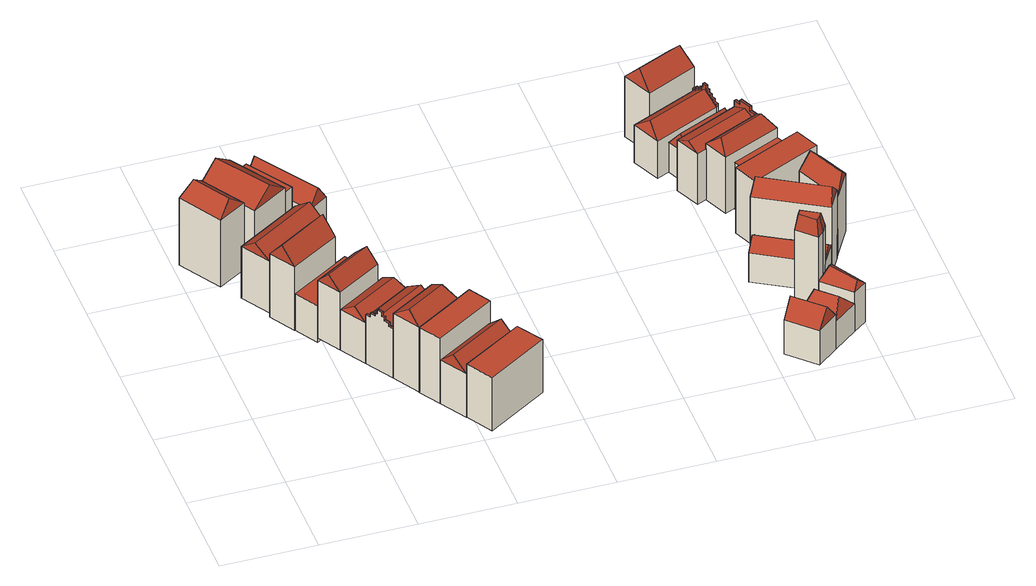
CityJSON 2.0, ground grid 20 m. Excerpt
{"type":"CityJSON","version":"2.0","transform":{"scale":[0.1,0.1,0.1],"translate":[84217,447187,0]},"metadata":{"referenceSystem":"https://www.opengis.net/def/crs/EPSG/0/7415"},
"CityObjects":{
"building1":{"type":"Building","geometry":[{"type":"Solid","lod":"2","boundaries":[[[[0,1,2,3]],[[2,1,4,5]],[[0,3,6,7]],[[3,2,5,6]],[[1,0,7,4]],[[7,6,8,9]],[[6,5,8]],[[5,4,9,8]],[[4,7,9]]]],"semantics":{"surfaces":[{"type":"GroundSurface"},{"type":"WallSurface"},{"type":"RoofSurface"}],"values":[[0,1,1,1,1,2,2,2,2]]}}]},
"building2":{"type":"Building","geometry":[{"type":"Solid","lod":"2","boundaries":[[[[10,11,12,13]],[[12,11,14,15]],[[10,13,16,17]],[[13,12,15,16]],[[11,10,17,14]],[[17,16,18,19]],[[16,15,18]],[[15,14,19,18]],[[14,17,19]]]],"semantics":{"surfaces":[{"type":"GroundSurface"},{"type":"WallSurface"},{"type":"RoofSurface"}],"values":[[0,1,1,1,1,2,2,2,2]]}}]},
"building3":{"type":"Building","geometry":[{"type":"Solid","lod":"2","boundaries":[[[[20,21,22,23]],[[22,21,24,25]],[[20,23,26,27]],[[23,22,25,26]],[[21,20,27,24]],[[27,26,28,29]],[[26,25,28]],[[25,24,29,28]],[[24,27,29]]]],"semantics":{"surfaces":[{"type":"GroundSurface"},{"type":"WallSurface"},{"type":"RoofSurface"}],"values":[[0,1,1,1,1,2,2,2,2]]}}]},
"building4":{"type":"Building","geometry":[{"type":"Solid","lod":"2","boundaries":[[[[1,30,31,32]],[[31,30,33,34]],[[1,32,35,36]],[[32,31,34,35]],[[30,1,36,33]],[[36,35,37,38]],[[35,34,37]],[[34,33,38,37]],[[33,36,38]]]],"semantics":{"surfaces":[{"type":"GroundSurface"},{"type":"WallSurface"},{"type":"RoofSurface"}],"values":[[0,1,1,1,1,2,2,2,2]]}}]},
"building5":{"type":"Building","geometry":[{"type":"Solid","lod":"2","boundaries":[[[[39,40,41,42]],[[41,40,43,44]],[[39,42,45,46]],[[42,41,44,45]],[[40,39,46,43]],[[46,45,47,48]],[[45,44,47]],[[44,43,48,47]],[[43,46,48]]]],"semantics":{"surfaces":[{"type":"GroundSurface"},{"type":"WallSurface"},{"type":"RoofSurface"}],"values":[[0,1,1,1,1,2,2,2,2]]}}]},
"building6":{"type":"Building","geometry":[{"type":"Solid","lod":"2","boundaries":[[[[49,50,51,52]],[[53,54,55,56]],[[51,50,56,55]],[[49,52,54,53]],[[52,51,55,54]],[[50,49,53,56]]]],"semantics":{"surfaces":[{"type":"GroundSurface"},{"type":"RoofSurface"},{"type":"WallSurface"}],"values":[[0,1,2,2,2,2]]}}]},
"building7":{"type":"Building","geometry":[{"type":"Solid","lod":"2","boundaries":[[[[57,58,59,41]],[[59,58,60,61]],[[57,41,62,63]],[[41,59,61,62]],[[58,57,63,60]],[[63,62,64,65]],[[62,61,64]],[[61,60,65,64]],[[60,63,65]]]],"semantics":{"surfaces":[{"type":"GroundSurface"},{"type":"WallSurface"},{"type":"RoofSurface"}],"values":[[0,1,1,1,1,2,2,2,2]]}}]},
"building8":{"type":"Building","geometry":[{"type":"Solid","lod":"2","boundaries":[[[[66,67,68,69]],[[68,67,70,71]],[[66,69,72,73]],[[67,66,73,70]],[[73,72,74,75]],[[71,70,75,74]],[[70,73,75]],[[74,72,76,77,78,79,80,81,82,83,84,85,86,87,88,89,71]],[[90,91,92,93,94,95,96,97,98,99,100,101,102,103,104,105,59,106]],[[81,80,100,99]],[[89,88,92,91]],[[82,81,99,98]],[[71,89,91,90]],[[68,71,90,106]],[[83,82,98,97]],[[69,68,106,59]],[[76,72,105,104]],[[72,69,59,105]],[[84,83,97,96]],[[77,76,104,103]],[[85,84,96,95]],[[78,77,103,102]],[[86,85,95,94]],[[79,78,102,101]],[[87,86,94,93]],[[80,79,101,100]],[[88,87,93,92]]]],"semantics":{"surfaces":[{"type":"GroundSurface"},{"type":"WallSurface"},{"type":"RoofSurface"}],"values":[[0,1,1,1,2,2,2,2,1,2,2,2,2,1,2,0,2,1,2,2,2,2,2,2,2,2,2]]}}]},
"building9":{"type":"Building","geometry":[{"type":"Solid","lod":"2","boundaries":[[[[107,108,109,110]],[[111,112,113,114]],[[109,108,114,113]],[[107,110,112,111]],[[110,109,113,112]],[[108,107,111,114]]]],"semantics":{"surfaces":[{"type":"GroundSurface"},{"type":"RoofSurface"},{"type":"WallSurface"}],"values":[[0,1,2,2,2,2]]}}]},
"building10":{"type":"Building","geometry":[{"type":"Solid","lod":"2","boundaries":[[[[115,116,117,106]],[[117,116,118,119]],[[115,106,120,121]],[[106,117,119,120]],[[116,115,121,118]],[[121,120,122,123]],[[120,119,122]],[[119,118,123,122]],[[118,121,123]]]],"semantics":{"surfaces":[{"type":"GroundSurface"},{"type":"WallSurface"},{"type":"RoofSurface"}],"values":[[0,1,1,1,1,2,2,2,2]]}}]},
"building11":{"type":"Building","geometry":[{"type":"Solid","lod":"2","boundaries":[[[[124,125,126,127]],[[128,119,129,130]],[[126,125,130,129]],[[124,127,119,128]],[[127,126,129,119]],[[125,124,128,130]]]],"semantics":{"surfaces":[{"type":"GroundSurface"},{"type":"RoofSurface"},{"type":"WallSurface"}],"values":[[0,1,2,2,2,2]]}}]},
"building12":{"type":"Building","geometry":[{"type":"Solid","lod":"2","boundaries":[[[[131,132,133,134]],[[133,132,135,136]],[[131,134,137,138]],[[134,133,136,137]],[[132,131,138,135]],[[138,137,139,140]],[[137,136,139]],[[136,135,140,139]],[[135,138,140]]]],"semantics":{"surfaces":[{"type":"GroundSurface"},{"type":"WallSurface"},{"type":"RoofSurface"}],"values":[[0,1,1,1,1,2,2,2,2]]}}]},
"building13":{"type":"Building","geometry":[{"type":"Solid","lod":"2","boundaries":[[[[141,142,143,126]],[[143,142,144,145]],[[141,126,146,147]],[[126,143,145,146]],[[142,141,147,144]],[[147,146,148,149]],[[146,145,148]],[[145,144,149,148]],[[144,147,149]]]],"semantics":{"surfaces":[{"type":"GroundSurface"},{"type":"WallSurface"},{"type":"RoofSurface"}],"values":[[0,1,1,1,1,2,2,2,2]]}}]},
"building14":{"type":"Building","geometry":[{"type":"Solid","lod":"2","boundaries":[[[[150,151,152,153]],[[154,155,156,157]],[[152,151,157,156]],[[150,153,155,154]],[[153,152,156,155]],[[151,150,154,157]]]],"semantics":{"surfaces":[{"type":"GroundSurface"},{"type":"RoofSurface"},{"type":"WallSurface"}],"values":[[0,1,2,2,2,2]]}}]},
"building15":{"type":"Building","geometry":[{"type":"Solid","lod":"2","boundaries":[[[[158,159,160,161]],[[160,159,162,163]],[[158,161,164,165]],[[161,160,163,164]],[[159,158,165,162]],[[165,164,166,167]],[[164,163,166]],[[163,162,167,166]],[[162,165,167]]]],"semantics":{"surfaces":[{"type":"GroundSurface"},{"type":"WallSurface"},{"type":"RoofSurface"}],"values":[[0,1,1,1,1,2,2,2,2]]}}]},
"building16":{"type":"Building","geometry":[{"type":"Solid","lod":"2","boundaries":[[[[168,169,170,171]],[[170,169,172,173]],[[168,171,174,175]],[[171,170,173,174]],[[169,168,175,172]],[[175,174,176,177]],[[174,173,176]],[[173,172,177,176]],[[172,175,177]]]],"semantics":{"surfaces":[{"type":"GroundSurface"},{"type":"WallSurface"},{"type":"RoofSurface"}],"values":[[0,1,1,1,1,2,2,2,2]]}}]},
"building17":{"type":"Building","geometry":[{"type":"Solid","lod":"2","boundaries":[[[[178,179,180,181]],[[180,179,182,183]],[[178,181,184,185]],[[181,180,183,184]],[[179,178,185,182]],[[185,184,186,187]],[[184,183,186]],[[183,182,187,186]],[[182,185,187]]]],"semantics":{"surfaces":[{"type":"GroundSurface"},{"type":"WallSurface"},{"type":"RoofSurface"}],"values":[[0,1,1,1,1,2,2,2,2]]}}]},
"building18":{"type":"Building","geometry":[{"type":"Solid","lod":"2","boundaries":[[[[188,189,190,191,192]],[[191,190,193,194]],[[188,192,195,196]],[[190,189,197,193]],[[192,191,194,195]],[[189,188,196,197]],[[197,196,198,199]],[[196,195,200,198]],[[195,194,201,200]],[[194,193,202,201]],[[193,197,199,202]],[[198,200,201,202,199]]]],"semantics":{"surfaces":[{"type":"GroundSurface"},{"type":"WallSurface"},{"type":"RoofSurface"}],"values":[[0,1,1,1,1,1,2,2,2,2,2,2]]}}]},
"building19":{"type":"Building","geometry":[{"type":"Solid","lod":"2","boundaries":[[[[203,204,205,170]],[[205,204,206,207]],[[203,170,208,209]],[[170,205,207,208]],[[204,203,209,206]],[[209,208,210,211]],[[208,207,210]],[[207,206,211,210]],[[206,209,211]]]],"semantics":{"surfaces":[{"type":"GroundSurface"},{"type":"WallSurface"},{"type":"RoofSurface"}],"values":[[0,1,1,1,1,2,2,2,2]]}}]},
"building20":{"type":"Building","geometry":[{"type":"Solid","lod":"2","boundaries":[[[[212,213,214,215]],[[214,213,216,217]],[[212,215,218,219]],[[215,214,217,218]],[[213,212,219,216]],[[219,218,220,221]],[[218,217,220]],[[217,216,221,220]],[[216,219,221]]]],"semantics":{"surfaces":[{"type":"GroundSurface"},{"type":"WallSurface"},{"type":"RoofSurface"}],"values":[[0,1,1,1,1,2,2,2,2]]}}]},
"building21":{"type":"Building","geometry":[{"type":"Solid","lod":"2","boundaries":[[[[222,223,224,225]],[[224,223,226,227]],[[222,225,228,229]],[[223,222,229,226]],[[229,228,230,231]],[[227,226,231,230]],[[226,229,231]],[[230,228,232,233,234,235,236,237,238,239,240,241,242,243,244,245,246,247,248,249,227]],[[250,251,252,253,254,255,256,257,258,259,260,261,262,263,264,265,266,267,268,269,270,271]],[[237,236,264,263]],[[245,244,256,255]],[[238,237,263,262]],[[246,245,255,254]],[[224,227,250,271]],[[239,238,262,261]],[[225,224,271,270]],[[232,228,269,268]],[[247,246,254,253]],[[228,225,270,269]],[[240,239,261,260]],[[233,232,268,267]],[[248,247,253,252]],[[241,240,260,259]],[[234,233,267,266]],[[249,248,252,251]],[[242,241,259,258]],[[235,234,266,265]],[[227,249,251,250]],[[243,242,258,257]],[[236,235,265,264]],[[244,243,257,256]]]],"semantics":{"surfaces":[{"type":"GroundSurface"},{"type":"WallSurface"},{"type":"RoofSurface"}],"values":[[0,1,1,1,2,2,2,2,1,2,2,2,2,1,2,0,2,2,1,2,2,2,2,2,2,2,2,2,2,2,2]]}}]},
"building22":{"type":"Building","geometry":[{"type":"Solid","lod":"2","boundaries":[[[[272,273,274,271]],[[274,273,275,276]],[[272,271,277,278]],[[271,274,276,277]],[[273,272,278,275]],[[278,277,279,280]],[[277,276,279]],[[276,275,280,279]],[[275,278,280]]]],"semantics":{"surfaces":[{"type":"GroundSurface"},{"type":"WallSurface"},{"type":"RoofSurface"}],"values":[[0,1,1,1,1,2,2,2,2]]}}]},
"building23":{"type":"Building","geometry":[{"type":"Solid","lod":"2","boundaries":[[[[281,282,283,284]],[[283,282,285,286]],[[281,284,287,288]],[[282,281,288,285]],[[288,287,289,290]],[[286,285,290,289]],[[285,288,290]],[[289,287,291,292,293,294,295,296,286]],[[297,298,299,300,301,302,303,304,305,306]],[[292,291,303,302]],[[296,295,299,298]],[[284,283,306,305]],[[293,292,302,301]],[[283,286,297,306]],[[286,296,298,297]],[[294,293,301,300]],[[287,284,305,304]],[[291,287,304,303]],[[295,294,300,299]]]],"semantics":{"surfaces":[{"type":"GroundSurface"},{"type":"WallSurface"},{"type":"RoofSurface"}],"values":[[0,1,1,1,2,2,2,2,1,2,2,0,2,1,2,2,1,2,2]]}}]},
"building24":{"type":"Building","geometry":[{"type":"Solid","lod":"2","boundaries":[[[[307,308,270,306]],[[270,308,309,310]],[[307,306,311,312]],[[306,270,310,311]],[[308,307,312,309]],[[312,311,313,314]],[[311,310,313]],[[310,309,314,313]],[[309,312,314]]]],"semantics":{"surfaces":[{"type":"GroundSurface"},{"type":"WallSurface"},{"type":"RoofSurface"}],"values":[[0,1,1,1,1,2,2,2,2]]}}]},
"building25":{"type":"Building","geometry":[{"type":"Solid","lod":"2","boundaries":[[[[315,316,305,317]],[[305,316,318,319]],[[315,317,320,321]],[[317,305,319,320]],[[316,315,321,318]],[[321,320,322,323]],[[320,319,322]],[[319,318,323,322]],[[318,321,323]]]],"semantics":{"surfaces":[{"type":"GroundSurface"},{"type":"WallSurface"},{"type":"RoofSurface"}],"values":[[0,1,1,1,1,2,2,2,2]]}}]},
"building26":{"type":"Building","geometry":[{"type":"Solid","lod":"2","boundaries":[[[[324,325,326,327]],[[328,329,330,331]],[[326,325,331,330]],[[324,327,329,328]],[[327,326,330,329]],[[325,324,328,331]]]],"semantics":{"surfaces":[{"type":"GroundSurface"},{"type":"RoofSurface"},{"type":"WallSurface"}],"values":[[0,1,2,2,2,2]]}}]},
"building27":{"type":"Building","geometry":[{"type":"Solid","lod":"2","boundaries":[[[[332,333,334,214,335]],[[336,337,338,339,340]],[[214,334,339,338]],[[332,335,337,336]],[[334,333,340,339]],[[335,214,338,337]],[[333,332,336,340]]]],"semantics":{"surfaces":[{"type":"GroundSurface"},{"type":"RoofSurface"},{"type":"WallSurface"}],"values":[[0,1,2,2,2,2,2]]}}]},
"building28":{"type":"Building","geometry":[{"type":"Solid","lod":"2","boundaries":[[[[341,342,317,343]],[[344,345,346,347]],[[317,342,347,346]],[[341,343,345,344]],[[343,317,346,345]],[[342,341,344,347]]]],"semantics":{"surfaces":[{"type":"GroundSurface"},{"type":"RoofSurface"},{"type":"WallSurface"}],"values":[[0,1,2,2,2,2]]}}]},
"building29":{"type":"Building","geometry":[{"type":"Solid","lod":"2","boundaries":[[[[334,348,349,350]],[[349,348,351,352]],[[334,350,353,354]],[[350,349,352,353]],[[348,334,354,351]],[[354,353,355]],[[353,352,356,355]],[[352,351,356]],[[351,354,355,356]]]],"semantics":{"surfaces":[{"type":"GroundSurface"},{"type":"WallSurface"},{"type":"RoofSurface"}],"values":[[0,1,1,1,1,2,2,2,2]]}}]}
},
"vertices":[
[10,674,10],[67,711,10],[123,621,10],[64,585,10],[67,711,174],[123,621,174],[64,585,174],[10,674,174],[89,610,202],[43,686,202],
[230,544,0],[263,490,0],[161,428,0],[128,481,0],[263,490,156],[161,428,156],[128,481,156],[230,544,156],[144,454,194],[246,517,194],
[227,625,10],[264,565,10],[128,481,10],[91,541,10],[264,565,137],[128,481,137],[91,541,137],[227,625,137],[109,511,165],[246,595,165],
[140,759,10],[214,646,10],[137,598,10],[140,759,168],[214,646,168],[137,598,168],[67,711,168],[175,622,204],[104,735,202],
[285,437,12],[314,389,12],[220,331,12],[190,379,12],[314,389,153],[220,331,153],[190,379,153],[285,437,153],[205,355,183],[300,413,183],
[286,504,1],[316,456,1],[190,379,1],[161,428,1],[286,504,91],[161,428,91],[190,379,91],[316,456,91],
[327,397,12],[361,343,12],[253,277,12],[361,343,112],[253,277,112],[220,331,112],[327,397,112],[241,307,132],[339,367,132],
[358,341,12],[394,283,12],[293,221,12],[257,279,12],[394,283,125],[293,221,125],[257,279,125],[358,341,125],[275,250,147],[375,311,147],[257,279,133],[263,270,133],[263,270,141],[269,260,141],[269,260,149],[272,255,149],[272,255,158],[278,245,158],[278,245,149],[281,241,149],[281,241,141],[287,231,141],[287,231,133],[293,221,133],[289,219,125],[289,219,133],[283,228,133],[283,228,141],[277,238,141],[277,238,149],[274,243,149],[274,243,158],[268,253,158],[268,253,149],[265,257,149],[265,257,141],[259,267,141],[259,267,133],[253,277,133],[253,277,125],[289,219,12],
[243,692,9],[201,665,9],[140,759,9],[182,786,9],[243,692,127],[182,786,127],[140,759,127],[201,665,127],
[386,278,12],[420,223,12],[323,163,12],[420,223,171],[323,163,171],[289,219,171],[386,278,171],[313,195,193],[396,246,193],
[449,241,11],[476,196,11],[350,119,11],[323,163,11],[449,241,171],[350,119,171],[476,196,171],
[309,683,8],[267,655,8],[182,786,8],[224,813,8],[267,655,93],[182,786,93],[224,813,93],[309,683,93],[203,800,131],[288,669,131],
[471,193,11],[506,137,11],[385,63,11],[506,137,118],[385,63,118],[350,119,118],[471,193,118],[367,91,147],[488,165,147],
[512,141,12],[546,87,12],[418,8,12],[385,63,12],[512,141,142],[385,63,142],[418,8,142],[546,87,142],
[1020,55,9],[1058,96,9],[1118,38,9],[1074,3,9],[1058,96,93],[1118,38,93],[1074,3,93],[1020,55,93],[1096,21,132],[1039,75,132],
[1064,90,8],[1109,137,8],[1170,78,8],[1118,38,8],[1109,137,76],[1170,78,76],[1118,38,76],[1064,90,76],[1134,68,112],[1097,103,112],
[1025,284,8],[1054,333,8],[1183,258,8],[1154,209,8],[1054,333,79],[1183,258,79],[1154,209,79],[1025,284,79],[1168,234,101],[1040,308,101],
[1094,214,6],[1106,236,6],[1154,209,6],[1144,192,6],[1131,178,6],[1154,209,172],[1144,192,172],[1131,178,172],[1094,214,172],[1106,236,172],[1102,216,208],[1109,227,208],[1131,188,208],[1139,196,208],[1144,206,208],
[1115,131,8],[1155,174,8],[1198,100,8],[1155,174,104],[1198,100,104],[1170,78,104],[1115,131,104],[1180,95,119],[1141,144,127],
[1046,337,4],[1073,384,4],[1210,304,4],[1183,258,4],[1073,384,171],[1210,304,171],[1183,258,171],[1046,337,171],[1193,283,200],[1063,359,200],
[961,640,3],[934,701,3],[1072,763,3],[1099,702,3],[934,701,95],[1072,763,95],[1099,702,95],[961,640,95],[1086,733,120],[957,675,120],[1099,702,102],[1096,710,102],[1096,710,109],[1092,717,109],[1092,717,115],[1089,725,115],[1089,725,122],[1087,729,122],[1087,729,130],[1084,737,130],[1084,737,122],[1082,740,122],[1082,740,115],[1079,748,115],[1079,748,109],[1075,756,109],[1075,756,102],[1072,763,102],[1076,765,95],[1076,765,102],[1080,758,102],[1080,758,109],[1083,750,109],[1083,750,115],[1087,742,115],[1087,742,122],[1088,739,122],[1088,739,130],[1092,731,130],[1092,731,122],[1094,727,122],[1094,727,115],[1097,719,115],[1097,719,109],[1100,712,109],[1100,712,102],[1104,704,102],[1104,704,95],[1104,704,3],[1076,765,3],
[970,717,3],[941,780,3],[1048,828,3],[941,780,151],[1048,828,151],[1076,765,151],[970,717,151],[1056,794,187],[962,752,187],
[1009,542,3],[985,595,3],[1120,656,3],[1144,603,3],[985,595,127],[1120,656,127],[1144,603,127],[1009,542,127],[1132,629,140],[1000,570,140],[1144,603,142],[1138,616,142],[1138,616,152],[1126,642,152],[1126,642,142],[1120,656,142],[1125,658,127],[1125,658,142],[1131,644,142],[1131,644,152],[1142,618,152],[1142,618,142],[1148,605,142],[1148,605,127],[1148,605,3],[1125,658,3],
[1008,605,3],[987,652,3],[987,652,76],[1104,704,76],[1125,658,76],[1008,605,76],[1108,678,110],[1004,632,110],
[1051,499,3],[1028,551,3],[1172,553,3],[1028,551,141],[1148,605,141],[1172,553,141],[1051,499,141],[1147,573,166],[1052,530,166],
[1072,385,4],[1050,437,4],[1195,502,4],[1218,451,4],[1072,385,165],[1218,451,165],[1195,502,165],[1050,437,165],
[1118,405,4],[1163,425,4],[1214,312,4],[1146,342,4],[1118,405,68],[1146,342,68],[1210,304,68],[1214,312,68],[1163,425,68],
[1094,457,3],[1071,508,3],[1195,502,3],[1094,457,118],[1195,502,118],[1172,553,118],[1071,508,118],
[1169,412,4],[1224,437,4],[1251,376,4],[1169,412,145],[1224,437,145],[1251,376,145],[1214,312,145],[1233,344,178],[1196,425,178]
]}
